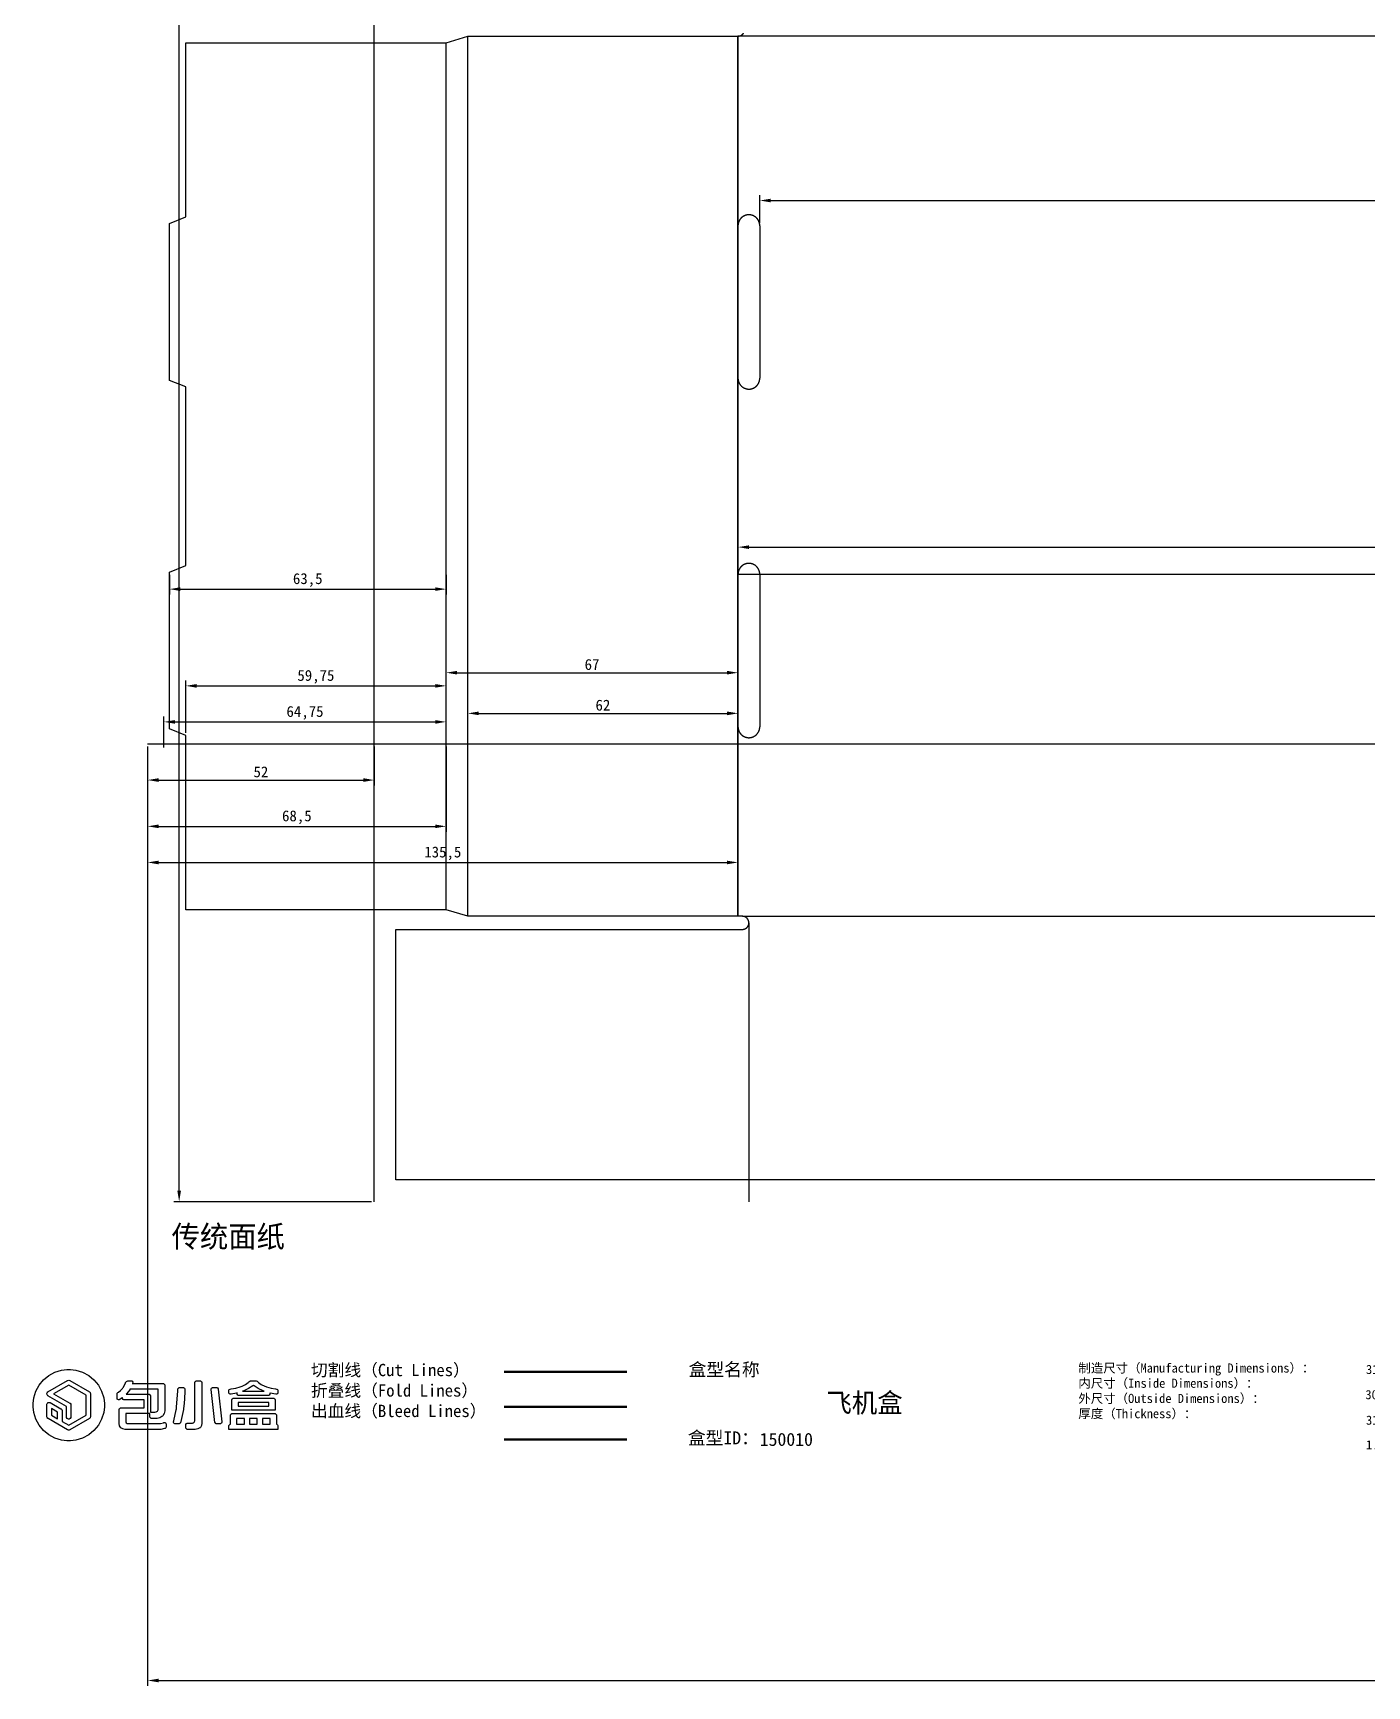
# Model space of a CAD drawing. Header units: millimetres. Extents: x -1 to 611, y -51 to 665.
# Drawn here: x -1.3 to 304.9, y -51.1 to 328.2 of the extents above; entities that cross this region are included whole.
import ezdxf

# ---------------------------------------------------------------- set-up
doc = ezdxf.new("R2010")
doc.units = ezdxf.units.MM
doc.layers.add('cuts', color=5, linetype='Continuous')
doc.layers.add('folds', color=1, linetype='Continuous')
doc.dimstyles.get("Standard").update_dxf_attribs({"dimtxt": 2.5, "dimasz": 2.5, "dimexe": 1.25, "dimexo": 0.625, "dimtad": 1, "dimcen": 2.5, "dimazin": 3, "dimtfac": 1, "dimtmove": 0, "dimatfit": 3, "dimarcsym": 0})

# ---------------------------------------------------------------- blocks, each defined once
blk = doc.blocks.new('*U0')
at = {"color": 5, "lineweight": 50}
blk.add_line((106.86, -9.03), (135, -9.03), dxfattribs=at)
at = {"color": 1, "lineweight": 50}
blk.add_line((106.86, -17.05), (135, -17.05), dxfattribs=at)
at = {"color": 3, "lineweight": 50}
blk.add_line((106.86, -24.57), (135, -24.57), dxfattribs=at)
at = {"color": 30}
blk.add_lwpolyline([(15.09, -16.7), (15.09, -17.11), (14.93, -18.35), (14.45, -19.89), (13.69, -21.28), (12.69, -22.49), (11.48, -23.49), (10.09, -24.25), (8.55, -24.73), (7.31, -24.89), (6.9, -24.89), (6.49, -24.89), (5.25, -24.73), (3.71, -24.25), (2.32, -23.49), (1.11, -22.49), (0.11, -21.28), (-0.65, -19.89), (-1.13, -18.35), (-1.29, -17.11), (-1.29, -16.7), (-1.29, -16.29), (-1.13, -15.05), (-0.65, -13.51), (0.11, -12.12), (1.11, -10.9), (2.32, -9.9), (3.71, -9.15), (5.25, -8.67), (6.49, -8.5), (6.9, -8.5), (7.31, -8.5), (8.55, -8.67), (10.09, -9.15), (11.48, -9.9), (12.69, -10.9), (13.69, -12.12), (14.45, -13.51), (14.93, -15.05), (15.09, -16.29), (15.09, -16.7)], close=True, dxfattribs=at)
at = {"color": 7}
for points in [[(6.9, -22.41), (6.84, -22.41), (6.66, -22.36), (6.64, -22.34), (2.14, -19.74), (2.1, -19.72), (1.95, -19.55), (1.88, -19.36), (1.88, -19.3), (1.88, -16.57), (1.88, -16.5), (1.95, -16.31), (2.1, -16.14), (2.13, -16.12), (2.17, -16.1), (2.39, -16.05), (2.61, -16.1), (2.65, -16.12), (5.11, -17.53), (5.15, -17.56), (5.3, -17.72), (5.37, -17.91), (5.37, -17.98), (5.37, -20.42), (6.9, -21.31), (10.89, -19), (10.89, -14.39), (6.9, -12.08), (3.42, -14.09), (7.15, -16.25), (7.19, -16.27), (7.34, -16.44), (7.41, -16.63), (7.41, -16.7), (7.41, -19.4), (7.41, -19.49), (7.26, -19.76), (6.99, -19.91), (6.9, -19.91), (6.81, -19.91), (6.53, -19.76), (6.38, -19.49), (6.38, -19.4), (6.38, -16.99), (2.13, -14.54), (2.1, -14.51), (1.95, -14.35), (1.88, -14.16), (1.88, -14.09), (1.88, -14.03), (1.95, -13.84), (2.1, -13.67), (2.13, -13.65), (6.64, -11.05), (6.68, -11.02), (6.9, -10.98), (7.11, -11.02), (7.15, -11.05), (11.66, -13.65), (11.7, -13.67), (11.85, -13.84), (11.92, -14.03), (11.92, -14.09), (11.92, -19.3), (11.92, -19.36), (11.85, -19.55), (11.7, -19.72), (11.66, -19.74), (7.15, -22.34), (7.13, -22.35), (6.96, -22.41), (6.9, -22.41)], [(21.36, -11.14), (21.4, -11.14), (21.54, -11.22), (21.59, -11.38), (21.59, -11.41), (21.59, -11.41), (21.58, -11.43), (21.51, -11.7), (21.49, -11.74), (28.55, -11.74), (28.62, -11.74), (28.82, -11.85), (28.93, -12.05), (28.93, -12.12), (28.93, -17.85), (28.93, -18.03), (28.79, -18.59), (28.48, -19.11), (28.39, -19.2), (28.3, -19.29), (27.77, -19.6), (27.2, -19.74), (27.01, -19.74), (25.91, -19.74), (25.84, -19.74), (25.64, -19.63), (25.53, -19.43), (25.53, -19.36), (25.53, -18.63), (19.98, -18.63), (19.98, -20.48), (19.98, -20.55), (20.08, -20.78), (20.32, -20.88), (20.4, -20.88), (27.7, -20.88), (27.96, -20.88), (28.65, -20.73), (28.73, -20.7), (28.77, -20.68), (28.92, -20.68), (29.08, -20.74), (29.2, -20.87), (29.24, -21.01), (29.24, -21.05), (29.24, -21.69), (29.24, -21.74), (29.17, -21.9), (29.03, -22.03), (28.99, -22.04), (28.89, -22.08), (28.01, -22.25), (27.71, -22.25), (20, -22.25), (19.83, -22.25), (19.33, -22.16), (18.84, -21.88), (18.55, -21.41), (18.46, -20.92), (18.46, -20.75), (18.46, -17.7), (18.46, -17.64), (18.57, -17.44), (18.77, -17.33), (18.84, -17.33), (24.19, -17.33), (24.19, -15.48), (19.61, -15.48), (19.55, -15.48), (19.35, -15.38), (19.25, -15.19), (19.25, -15.12), (19.25, -14.97), (19.19, -15.01), (18.6, -15.4), (18.54, -15.43), (18.5, -15.45), (18.35, -15.48), (18.17, -15.42), (18.03, -15.29), (17.98, -15.15), (17.98, -15.1), (17.98, -14.11), (17.98, -14.06), (18.03, -13.92), (18.15, -13.8), (18.18, -13.78), (18.29, -13.72), (18.8, -13.33), (19.25, -12.85), (19.34, -12.74), (19.4, -12.65), (19.9, -11.68), (19.93, -11.58), (19.95, -11.51), (20.16, -11.26), (20.44, -11.13), (20.54, -11.13), (21.36, -11.13), (21.36, -11.14)], [(37.06, -11.14), (37.13, -11.14), (37.35, -11.26), (37.47, -11.47), (37.47, -11.55), (37.47, -20.6), (37.47, -20.79), (37.36, -21.36), (37.11, -21.8), (37.03, -21.87), (36.96, -21.93), (36.49, -22.16), (35.92, -22.26), (35.74, -22.26), (34.17, -22.26), (34.1, -22.26), (33.9, -22.15), (33.79, -21.95), (33.79, -21.88), (33.79, -21.17), (33.79, -21.1), (33.9, -20.9), (34.1, -20.79), (34.17, -20.79), (35.25, -20.79), (35.3, -20.79), (35.47, -20.75), (35.65, -20.63), (35.77, -20.45), (35.81, -20.28), (35.81, -20.23), (35.81, -11.55), (35.81, -11.48), (35.93, -11.26), (36.15, -11.14), (36.22, -11.14), (37.06, -11.14), (37.06, -11.14)], [(48.72, -11.15), (49.86, -11.15), (49.92, -11.15), (50.13, -11.21), (50.33, -11.33), (50.37, -11.37), (50.46, -11.47), (51.09, -11.93), (51.91, -12.36), (52.11, -12.44), (52.31, -12.52), (53.33, -12.82), (54.37, -12.98), (54.58, -12.99), (54.63, -12.99), (54.82, -13.09), (54.92, -13.28), (54.92, -13.34), (54.92, -13.82), (54.92, -13.89), (54.8, -14.09), (54.57, -14.18), (54.52, -14.17), (54.39, -14.15), (53.16, -13.91), (53.04, -13.88), (53.04, -14.12), (53.04, -14.19), (52.93, -14.38), (52.73, -14.5), (52.66, -14.5), (45.93, -14.5), (45.87, -14.5), (45.67, -14.38), (45.56, -14.19), (45.56, -14.12), (45.56, -13.88), (45.43, -13.91), (44.14, -14.16), (44.01, -14.18), (43.96, -14.18), (43.77, -14.1), (43.66, -13.93), (43.66, -13.87), (43.66, -13.29), (43.66, -13.24), (43.75, -13.08), (43.91, -12.99), (43.96, -12.99), (44.17, -12.98), (45.23, -12.82), (46.27, -12.52), (46.48, -12.44), (46.67, -12.36), (47.49, -11.94), (48.11, -11.47), (48.2, -11.37), (48.24, -11.34), (48.44, -11.21), (48.65, -11.15), (48.72, -11.15)], [(20.09, -14.21), (25.28, -14.21), (25.34, -14.21), (25.54, -14.32), (25.66, -14.52), (25.66, -14.59), (25.66, -18.28), (26.57, -18.28), (26.67, -18.28), (26.96, -18.23), (27.23, -18.07), (27.39, -17.8), (27.45, -17.51), (27.45, -17.42), (27.45, -13.04), (20.94, -13.04), (20.88, -13.15), (20.17, -14.12), (20.09, -14.21)], [(33.19, -12.66), (33.25, -12.66), (33.46, -12.77), (33.57, -12.98), (33.57, -13.04), (33.56, -13.43), (33.48, -15.31), (33.31, -17.04), (33.26, -17.36), (33.21, -17.68), (32.59, -20.48), (32.51, -20.72), (32.5, -20.76), (32.38, -20.91), (32.21, -20.98), (32.15, -20.98), (31.3, -20.98), (31.25, -20.98), (31.12, -20.94), (30.99, -20.83), (30.92, -20.67), (30.92, -20.54), (30.93, -20.5), (31.01, -20.26), (31.56, -17.76), (31.6, -17.51), (31.65, -17.16), (31.96, -13.43), (31.96, -13.03), (31.96, -12.98), (32.07, -12.76), (32.27, -12.66), (32.34, -12.66), (33.19, -12.66)], [(41.17, -12.99), (42.06, -20.56), (42.06, -20.61), (41.96, -20.85), (41.75, -20.98), (41.68, -20.98), (40.84, -20.98), (40.77, -20.98), (40.58, -20.88), (40.47, -20.69), (40.46, -20.65), (39.57, -13.08), (39.56, -13.02), (39.66, -12.78), (39.88, -12.66), (39.95, -12.66), (40.79, -12.66), (40.85, -12.66), (41.04, -12.75), (41.16, -12.94), (41.17, -12.99)], [(54.29, -15.5), (54.29, -17.88), (44.29, -17.88), (44.29, -15.5), (44.29, -15.43), (44.4, -15.24), (44.6, -15.12), (44.66, -15.12), (53.91, -15.12), (53.98, -15.12), (54.18, -15.24), (54.29, -15.43), (54.29, -15.5)], [(46.8, -13.52), (51.77, -13.52), (51.52, -13.43), (50.39, -12.9), (49.45, -12.25), (49.29, -12.1), (49.13, -12.24), (48.18, -12.88), (47.05, -13.43), (46.8, -13.52)], [(2.91, -19), (4.34, -19.83), (4.34, -18.28), (2.91, -17.45), (2.91, -19)], [(54.56, -19.01), (54.56, -21.09), (54.57, -21.09), (54.63, -21.09), (54.82, -21.2), (54.92, -21.38), (54.92, -21.44), (54.92, -22.26), (43.66, -22.26), (43.66, -21.44), (43.66, -21.38), (43.76, -21.2), (43.95, -21.09), (44.01, -21.09), (44.01, -19.01), (44.01, -18.95), (44.12, -18.75), (44.32, -18.64), (44.39, -18.64), (54.18, -18.64), (54.24, -18.64), (54.44, -18.75), (54.56, -18.95), (54.56, -19.01)], [(45.78, -16.96), (52.8, -16.96), (52.8, -16.08), (45.78, -16.08), (45.78, -16.96)], [(45.4, -21.09), (47.23, -21.09), (47.23, -19.76), (45.4, -19.76), (45.4, -21.09)], [(48.4, -21.09), (50.17, -21.09), (50.17, -19.76), (48.4, -19.76), (48.4, -21.09)], [(51.35, -21.09), (53.16, -21.09), (53.16, -19.76), (51.35, -19.76), (51.35, -21.09)]]:
    blk.add_lwpolyline(points, close=True, dxfattribs=at)
at = {"insert": (62.48, -7.22), "char_height": 2.81671, "attachment_point": 1}
blk.add_mtext_dynamic_manual_height_columns('{\\fArial Unicode MS|b0|i0|c134|p0;切割线（\\fSimSun|b0|i0|c134|p2;Cut Lines\\fArial Unicode MS|b0|i0|c134|p0;）\\fSimSun|b0|i0|c134|p2;\\P\\fArial Unicode MS|b0|i0|c134|p0;折叠线（\\fSimSun|b0|i0|c134|p2;Fold Lines\\fArial Unicode MS|b0|i0|c134|p0;）\\fSimSun|b0|i0|c134|p2;\\H2.14166x; \\H0.46693x;\\P\\fArial Unicode MS|b0|i0|c134|p0;出血线（\\fSimSun|b0|i0|c134|p2;Bleed Lines\\fArial Unicode MS|b0|i0|c134|p0;）\\H1.76775x; }', width=43.0189, gutter_width=112.21, heights=[22.95], dxfattribs=at)
at = {"lineweight": 211}
for s, width, heights, insert, char_height, attachment_point in [('{\\fSimSun|b0|i0|c134|p2;盒型名称}', 19.2043, [0], (149.15, -7.02), 2.9911, 1), ('{\\fArial Unicode MS|b0|i0|c134|p0;制造尺寸（\\fSimSun|b0|i0|c134|p2;\\C0;Manufacturing Dimensions\\fArial Unicode MS|b0|i0|c134|p0;\\C256;）：\\fSimSun|b0|i0|c134|p2;\\P\\fArial Unicode MS|b0|i0|c134|p0;\\C0;内尺寸（\\fSimSun|b0|i0|c134|p2;Inside Dimensions\\fArial Unicode MS|b0|i0|c134|p0;）：\\fSimSun|b0|i0|c134|p2;\\H2.13842x; \\H0.46764x;\\P\\fArial Unicode MS|b0|i0|c134|p0;外尺寸（\\fSimSun|b0|i0|c134|p2;Outside Dimensions\\fArial Unicode MS|b0|i0|c134|p0;）：\\fSimSun|b0|i0|c134|p2;\\H1.76014x; \\H0.56814x;\\P\\fArial Unicode MS|b0|i0|c134|p0;厚度（\\fSimSun|b0|i0|c134|p2;Thickness\\fArial Unicode MS|b0|i0|c134|p0;）：\\H1.88094x; }', 62.394, [0], (238.61, -7.12), 2.09375, 1), ('315(L) X 202(W) X 62(H) mm', 66.9285, [0], (304.64, -7.45), 2.0938, 1), ('{\\fArial Unicode MS|b0|i0|c134|p0;材质（\\fSimSun|b0|i0|c134|p2;\\C0;Material\\fArial Unicode MS|b0|i0|c134|p0;\\C256;）：\\fSimSun|b0|i0|c134|p2;\\P\\fArial Unicode MS|b0|i0|c134|p0;\\C0;展开面积（\\fSimSun|b0|i0|c134|p2;Total Area\\fArial Unicode MS|b0|i0|c134|p0;）：\\fSimSun|b0|i0|c134|p2;\\H2.13381x; \\H0.46865x;\\P\\fArial Unicode MS|b0|i0|c134|p0;备注（\\fSimSun|b0|i0|c134|p2;Remark\\fArial Unicode MS|b0|i0|c134|p0;）：\\H1.76559x; }', 55.946, [0], (381.12, -7.86), 2.09375, 1), ('E瓦(三层)(1.5-2mm)', 66.9285, [0], (438.73, -8.18), 2.0938, 1), ('飞机盒', 81.4197, [9.16], (189.54, -16.4), 4.487, 5), ('300(L) X 200(W) X 60(H) mm', 66.8699, [0], (304.5, -13.23), 2.0938, 1), ('576.0 mm X 590.0 mm', 66.9676, [0], (438.54, -13.94), 2.0938, 1), ('316(L) X 204.5(W) X 63(H) mm', 66.9676, [0], (304.64, -19.09), 2.0938, 1), ('{\\fSimSun|b0|i0|c134|p2;盒型ID：}', 19.2043, [0], (148.99, -22.71), 2.9911, 1), ('150010', 19.2043, [0], (165.49, -23.05), 2.991, 1), ('1.5 mm', 66.909, [0], (304.64, -24.75), 2.094, 1)]:
    blk.add_mtext_dynamic_manual_height_columns(s, width=width, gutter_width=214.48, heights=heights, dxfattribs=dict(at, insert=insert, char_height=char_height, attachment_point=attachment_point))
blk = doc.blocks.new('traditional')
at = {"layer": 'cuts'}
for p, q in [((3.75, 226), (3.75, 266)), ((3.75, 266), (63.5, 266)), ((63.5, 266), (68.5, 267.5)), ((68.5, 267.5), (130.5, 267.5)), ((130.5, 267.5), (130.5, 267.5)), ((0, 224.5), (3.75, 226)), ((0, 188.5), (0, 224.5)), ((130.5, 189), (130.5, 224)), ((130.5, 224), (130.5, 224)), ((133, 226.5), (133, 226.5)), ((135.5, 224), (135.5, 189)), ((3.75, 187), (0, 188.5)), ((3.75, 146), (3.75, 187)), ((133, 186.5), (133, 186.5)), ((0, 144.5), (3.75, 146)), ((0, 108.5), (0, 144.5)), ((133, 146.5), (133, 146.5)), ((130.5, 109), (130.5, 144)), ((130.5, 144), (130.5, 144)), ((135.5, 144), (135.5, 109)), ((3.75, 107), (0, 108.5)), ((3.75, 67), (3.75, 107)), ((133, 106.5), (133, 106.5)), ((63.5, 67), (3.75, 67)), ((68.5, 65.5), (63.5, 67)), ((131.5, 65.5), (68.5, 65.5)), ((52, 5), (52, 62.5)), ((52, 62.5), (130, 62.5)), ((130, 62.5), (131.5, 62.5)), ((443, 5), (52, 5))]:
    blk.add_line(p, q, dxfattribs=at)
for points in [[(130.5, 267.5), (130.52, 267.5), (130.55, 267.5), (130.57, 267.5), (130.59, 267.5), (130.62, 267.5), (130.64, 267.51), (130.66, 267.51), (130.69, 267.51), (130.71, 267.51), (130.73, 267.52), (130.76, 267.52), (130.78, 267.53), (130.8, 267.53), (130.83, 267.54), (130.85, 267.54), (130.87, 267.55), (130.9, 267.55), (130.92, 267.56), (130.94, 267.57), (130.96, 267.57), (130.99, 267.58), (131.01, 267.59), (131.03, 267.6), (131.05, 267.61), (131.07, 267.61), (131.1, 267.62), (131.12, 267.63), (131.14, 267.64), (131.16, 267.65), (131.18, 267.66), (131.2, 267.67), (131.22, 267.69), (131.24, 267.7), (131.26, 267.71), (131.28, 267.72), (131.3, 267.73), (131.32, 267.75), (131.34, 267.76), (131.36, 267.77), (131.38, 267.79), (131.4, 267.8), (131.42, 267.81), (131.44, 267.83), (131.46, 267.84), (131.47, 267.86), (131.49, 267.87), (131.51, 267.89), (131.53, 267.91), (131.54, 267.92), (131.56, 267.94), (131.58, 267.96), (131.59, 267.97), (131.61, 267.99), (131.63, 268.01), (131.64, 268.03), (131.66, 268.04), (131.67, 268.06), (131.69, 268.08), (131.7, 268.1), (131.71, 268.12), (131.73, 268.14), (131.74, 268.16), (131.75, 268.18), (131.77, 268.2), (131.78, 268.22)], [(133, 226.5), (132.96, 226.5), (132.92, 226.5), (132.88, 226.5), (132.84, 226.5), (132.8, 226.49), (132.76, 226.49), (132.73, 226.48), (132.69, 226.48), (132.65, 226.48), (132.61, 226.47), (132.57, 226.46), (132.53, 226.46), (132.49, 226.45), (132.45, 226.44), (132.42, 226.43), (132.38, 226.42), (132.34, 226.41), (132.3, 226.4), (132.26, 226.39), (132.23, 226.38), (132.19, 226.37), (132.15, 226.35), (132.12, 226.34), (132.08, 226.32), (132.04, 226.31), (132.01, 226.29), (131.97, 226.28), (131.94, 226.26), (131.9, 226.25), (131.87, 226.23), (131.83, 226.21), (131.8, 226.19), (131.76, 226.17), (131.73, 226.15), (131.69, 226.13), (131.66, 226.11), (131.63, 226.09), (131.59, 226.07), (131.56, 226.05), (131.53, 226.02), (131.5, 226), (131.47, 225.98), (131.44, 225.95), (131.41, 225.93), (131.38, 225.9), (131.35, 225.88), (131.32, 225.85), (131.29, 225.82), (131.26, 225.8), (131.23, 225.77), (131.2, 225.74), (131.18, 225.71), (131.15, 225.68), (131.12, 225.65), (131.1, 225.62), (131.07, 225.59), (131.05, 225.56), (131.02, 225.53), (131, 225.5), (130.98, 225.47), (130.95, 225.44), (130.93, 225.41), (130.91, 225.37), (130.89, 225.34), (130.87, 225.31), (130.85, 225.27), (130.83, 225.24), (130.81, 225.2), (130.79, 225.17), (130.77, 225.13), (130.75, 225.1), (130.74, 225.06), (130.72, 225.03), (130.71, 224.99), (130.69, 224.96), (130.68, 224.92), (130.66, 224.88), (130.65, 224.85), (130.63, 224.81), (130.62, 224.77), (130.61, 224.74), (130.6, 224.7), (130.59, 224.66), (130.58, 224.62), (130.57, 224.58), (130.56, 224.55), (130.55, 224.51), (130.54, 224.47), (130.54, 224.43), (130.53, 224.39), (130.52, 224.35), (130.52, 224.31), (130.52, 224.27), (130.51, 224.24), (130.51, 224.2), (130.5, 224.16), (130.5, 224.12), (130.5, 224.08), (130.5, 224.04), (130.5, 224)], [(135.5, 224), (135.5, 224.04), (135.5, 224.08), (135.5, 224.12), (135.5, 224.16), (135.49, 224.2), (135.49, 224.24), (135.48, 224.27), (135.48, 224.31), (135.48, 224.35), (135.47, 224.39), (135.46, 224.43), (135.46, 224.47), (135.45, 224.51), (135.44, 224.55), (135.43, 224.58), (135.42, 224.62), (135.41, 224.66), (135.4, 224.7), (135.39, 224.74), (135.38, 224.77), (135.37, 224.81), (135.35, 224.85), (135.34, 224.88), (135.32, 224.92), (135.31, 224.96), (135.29, 224.99), (135.28, 225.03), (135.26, 225.06), (135.25, 225.1), (135.23, 225.13), (135.21, 225.17), (135.19, 225.2), (135.17, 225.24), (135.15, 225.27), (135.13, 225.31), (135.11, 225.34), (135.09, 225.37), (135.07, 225.41), (135.05, 225.44), (135.02, 225.47), (135, 225.5), (134.98, 225.53), (134.95, 225.56), (134.93, 225.59), (134.9, 225.62), (134.88, 225.65), (134.85, 225.68), (134.82, 225.71), (134.8, 225.74), (134.77, 225.77), (134.74, 225.8), (134.71, 225.82), (134.68, 225.85), (134.65, 225.88), (134.62, 225.9), (134.59, 225.93), (134.56, 225.95), (134.53, 225.98), (134.5, 226), (134.47, 226.02), (134.44, 226.05), (134.41, 226.07), (134.37, 226.09), (134.34, 226.11), (134.31, 226.13), (134.27, 226.15), (134.24, 226.17), (134.2, 226.19), (134.17, 226.21), (134.13, 226.23), (134.1, 226.25), (134.06, 226.26), (134.03, 226.28), (133.99, 226.29), (133.96, 226.31), (133.92, 226.32), (133.88, 226.34), (133.85, 226.35), (133.81, 226.37), (133.77, 226.38), (133.74, 226.39), (133.7, 226.4), (133.66, 226.41), (133.62, 226.42), (133.58, 226.43), (133.55, 226.44), (133.51, 226.45), (133.47, 226.46), (133.43, 226.46), (133.39, 226.47), (133.35, 226.48), (133.31, 226.48), (133.27, 226.48), (133.24, 226.49), (133.2, 226.49), (133.16, 226.5), (133.12, 226.5), (133.08, 226.5), (133.04, 226.5), (133, 226.5)], [(130.5, 189), (130.5, 188.96), (130.5, 188.92), (130.5, 188.88), (130.5, 188.84), (130.51, 188.8), (130.51, 188.76), (130.52, 188.73), (130.52, 188.69), (130.52, 188.65), (130.53, 188.61), (130.54, 188.57), (130.54, 188.53), (130.55, 188.49), (130.56, 188.45), (130.57, 188.42), (130.58, 188.38), (130.59, 188.34), (130.6, 188.3), (130.61, 188.26), (130.62, 188.23), (130.63, 188.19), (130.65, 188.15), (130.66, 188.12), (130.68, 188.08), (130.69, 188.04), (130.71, 188.01), (130.72, 187.97), (130.74, 187.94), (130.75, 187.9), (130.77, 187.87), (130.79, 187.83), (130.81, 187.8), (130.83, 187.76), (130.85, 187.73), (130.87, 187.69), (130.89, 187.66), (130.91, 187.63), (130.93, 187.59), (130.95, 187.56), (130.98, 187.53), (131, 187.5), (131.02, 187.47), (131.05, 187.44), (131.07, 187.41), (131.1, 187.38), (131.12, 187.35), (131.15, 187.32), (131.18, 187.29), (131.2, 187.26), (131.23, 187.23), (131.26, 187.2), (131.29, 187.18), (131.32, 187.15), (131.35, 187.12), (131.38, 187.1), (131.41, 187.07), (131.44, 187.05), (131.47, 187.02), (131.5, 187), (131.53, 186.98), (131.56, 186.95), (131.59, 186.93), (131.63, 186.91), (131.66, 186.89), (131.69, 186.87), (131.73, 186.85), (131.76, 186.83), (131.8, 186.81), (131.83, 186.79), (131.87, 186.77), (131.9, 186.75), (131.94, 186.74), (131.97, 186.72), (132.01, 186.71), (132.04, 186.69), (132.08, 186.68), (132.12, 186.66), (132.15, 186.65), (132.19, 186.63), (132.23, 186.62), (132.26, 186.61), (132.3, 186.6), (132.34, 186.59), (132.38, 186.58), (132.42, 186.57), (132.45, 186.56), (132.49, 186.55), (132.53, 186.54), (132.57, 186.54), (132.61, 186.53), (132.65, 186.52), (132.69, 186.52), (132.73, 186.52), (132.76, 186.51), (132.8, 186.51), (132.84, 186.5), (132.88, 186.5), (132.92, 186.5), (132.96, 186.5), (133, 186.5)], [(133, 186.5), (133.04, 186.5), (133.08, 186.5), (133.12, 186.5), (133.16, 186.5), (133.2, 186.51), (133.24, 186.51), (133.27, 186.52), (133.31, 186.52), (133.35, 186.52), (133.39, 186.53), (133.43, 186.54), (133.47, 186.54), (133.51, 186.55), (133.55, 186.56), (133.58, 186.57), (133.62, 186.58), (133.66, 186.59), (133.7, 186.6), (133.74, 186.61), (133.77, 186.62), (133.81, 186.63), (133.85, 186.65), (133.88, 186.66), (133.92, 186.68), (133.96, 186.69), (133.99, 186.71), (134.03, 186.72), (134.06, 186.74), (134.1, 186.75), (134.13, 186.77), (134.17, 186.79), (134.2, 186.81), (134.24, 186.83), (134.27, 186.85), (134.31, 186.87), (134.34, 186.89), (134.37, 186.91), (134.41, 186.93), (134.44, 186.95), (134.47, 186.98), (134.5, 187), (134.53, 187.02), (134.56, 187.05), (134.59, 187.07), (134.62, 187.1), (134.65, 187.12), (134.68, 187.15), (134.71, 187.18), (134.74, 187.2), (134.77, 187.23), (134.8, 187.26), (134.82, 187.29), (134.85, 187.32), (134.88, 187.35), (134.9, 187.38), (134.93, 187.41), (134.95, 187.44), (134.98, 187.47), (135, 187.5), (135.02, 187.53), (135.05, 187.56), (135.07, 187.59), (135.09, 187.63), (135.11, 187.66), (135.13, 187.69), (135.15, 187.73), (135.17, 187.76), (135.19, 187.8), (135.21, 187.83), (135.23, 187.87), (135.25, 187.9), (135.26, 187.94), (135.28, 187.97), (135.29, 188.01), (135.31, 188.04), (135.32, 188.08), (135.34, 188.12), (135.35, 188.15), (135.37, 188.19), (135.38, 188.23), (135.39, 188.26), (135.4, 188.3), (135.41, 188.34), (135.42, 188.38), (135.43, 188.42), (135.44, 188.45), (135.45, 188.49), (135.46, 188.53), (135.46, 188.57), (135.47, 188.61), (135.48, 188.65), (135.48, 188.69), (135.48, 188.73), (135.49, 188.76), (135.49, 188.8), (135.5, 188.84), (135.5, 188.88), (135.5, 188.92), (135.5, 188.96), (135.5, 189)], [(133, 146.5), (132.96, 146.5), (132.92, 146.5), (132.88, 146.5), (132.84, 146.5), (132.8, 146.49), (132.76, 146.49), (132.73, 146.48), (132.69, 146.48), (132.65, 146.48), (132.61, 146.47), (132.57, 146.46), (132.53, 146.46), (132.49, 146.45), (132.45, 146.44), (132.42, 146.43), (132.38, 146.42), (132.34, 146.41), (132.3, 146.4), (132.26, 146.39), (132.23, 146.38), (132.19, 146.37), (132.15, 146.35), (132.12, 146.34), (132.08, 146.32), (132.04, 146.31), (132.01, 146.29), (131.97, 146.28), (131.94, 146.26), (131.9, 146.25), (131.87, 146.23), (131.83, 146.21), (131.8, 146.19), (131.76, 146.17), (131.73, 146.15), (131.69, 146.13), (131.66, 146.11), (131.63, 146.09), (131.59, 146.07), (131.56, 146.05), (131.53, 146.02), (131.5, 146), (131.47, 145.98), (131.44, 145.95), (131.41, 145.93), (131.38, 145.9), (131.35, 145.88), (131.32, 145.85), (131.29, 145.82), (131.26, 145.8), (131.23, 145.77), (131.2, 145.74), (131.18, 145.71), (131.15, 145.68), (131.12, 145.65), (131.1, 145.62), (131.07, 145.59), (131.05, 145.56), (131.02, 145.53), (131, 145.5), (130.98, 145.47), (130.95, 145.44), (130.93, 145.41), (130.91, 145.37), (130.89, 145.34), (130.87, 145.31), (130.85, 145.27), (130.83, 145.24), (130.81, 145.2), (130.79, 145.17), (130.77, 145.13), (130.75, 145.1), (130.74, 145.06), (130.72, 145.03), (130.71, 144.99), (130.69, 144.96), (130.68, 144.92), (130.66, 144.88), (130.65, 144.85), (130.63, 144.81), (130.62, 144.77), (130.61, 144.74), (130.6, 144.7), (130.59, 144.66), (130.58, 144.62), (130.57, 144.58), (130.56, 144.55), (130.55, 144.51), (130.54, 144.47), (130.54, 144.43), (130.53, 144.39), (130.52, 144.35), (130.52, 144.31), (130.52, 144.27), (130.51, 144.24), (130.51, 144.2), (130.5, 144.16), (130.5, 144.12), (130.5, 144.08), (130.5, 144.04), (130.5, 144)], [(135.5, 144), (135.5, 144.04), (135.5, 144.08), (135.5, 144.12), (135.5, 144.16), (135.49, 144.2), (135.49, 144.24), (135.48, 144.27), (135.48, 144.31), (135.48, 144.35), (135.47, 144.39), (135.46, 144.43), (135.46, 144.47), (135.45, 144.51), (135.44, 144.55), (135.43, 144.58), (135.42, 144.62), (135.41, 144.66), (135.4, 144.7), (135.39, 144.74), (135.38, 144.77), (135.37, 144.81), (135.35, 144.85), (135.34, 144.88), (135.32, 144.92), (135.31, 144.96), (135.29, 144.99), (135.28, 145.03), (135.26, 145.06), (135.25, 145.1), (135.23, 145.13), (135.21, 145.17), (135.19, 145.2), (135.17, 145.24), (135.15, 145.27), (135.13, 145.31), (135.11, 145.34), (135.09, 145.37), (135.07, 145.41), (135.05, 145.44), (135.02, 145.47), (135, 145.5), (134.98, 145.53), (134.95, 145.56), (134.93, 145.59), (134.9, 145.62), (134.88, 145.65), (134.85, 145.68), (134.82, 145.71), (134.8, 145.74), (134.77, 145.77), (134.74, 145.8), (134.71, 145.82), (134.68, 145.85), (134.65, 145.88), (134.62, 145.9), (134.59, 145.93), (134.56, 145.95), (134.53, 145.98), (134.5, 146), (134.47, 146.02), (134.44, 146.05), (134.41, 146.07), (134.37, 146.09), (134.34, 146.11), (134.31, 146.13), (134.27, 146.15), (134.24, 146.17), (134.2, 146.19), (134.17, 146.21), (134.13, 146.23), (134.1, 146.25), (134.06, 146.26), (134.03, 146.28), (133.99, 146.29), (133.96, 146.31), (133.92, 146.32), (133.88, 146.34), (133.85, 146.35), (133.81, 146.37), (133.77, 146.38), (133.74, 146.39), (133.7, 146.4), (133.66, 146.41), (133.62, 146.42), (133.58, 146.43), (133.55, 146.44), (133.51, 146.45), (133.47, 146.46), (133.43, 146.46), (133.39, 146.47), (133.35, 146.48), (133.31, 146.48), (133.27, 146.48), (133.24, 146.49), (133.2, 146.49), (133.16, 146.5), (133.12, 146.5), (133.08, 146.5), (133.04, 146.5), (133, 146.5)], [(130.5, 109), (130.5, 108.96), (130.5, 108.92), (130.5, 108.88), (130.5, 108.84), (130.51, 108.8), (130.51, 108.76), (130.52, 108.73), (130.52, 108.69), (130.52, 108.65), (130.53, 108.61), (130.54, 108.57), (130.54, 108.53), (130.55, 108.49), (130.56, 108.45), (130.57, 108.42), (130.58, 108.38), (130.59, 108.34), (130.6, 108.3), (130.61, 108.26), (130.62, 108.23), (130.63, 108.19), (130.65, 108.15), (130.66, 108.12), (130.68, 108.08), (130.69, 108.04), (130.71, 108.01), (130.72, 107.97), (130.74, 107.94), (130.75, 107.9), (130.77, 107.87), (130.79, 107.83), (130.81, 107.8), (130.83, 107.76), (130.85, 107.73), (130.87, 107.69), (130.89, 107.66), (130.91, 107.63), (130.93, 107.59), (130.95, 107.56), (130.98, 107.53), (131, 107.5), (131.02, 107.47), (131.05, 107.44), (131.07, 107.41), (131.1, 107.38), (131.12, 107.35), (131.15, 107.32), (131.18, 107.29), (131.2, 107.26), (131.23, 107.23), (131.26, 107.2), (131.29, 107.18), (131.32, 107.15), (131.35, 107.12), (131.38, 107.1), (131.41, 107.07), (131.44, 107.05), (131.47, 107.02), (131.5, 107), (131.53, 106.98), (131.56, 106.95), (131.59, 106.93), (131.63, 106.91), (131.66, 106.89), (131.69, 106.87), (131.73, 106.85), (131.76, 106.83), (131.8, 106.81), (131.83, 106.79), (131.87, 106.77), (131.9, 106.75), (131.94, 106.74), (131.97, 106.72), (132.01, 106.71), (132.04, 106.69), (132.08, 106.68), (132.12, 106.66), (132.15, 106.65), (132.19, 106.63), (132.23, 106.62), (132.26, 106.61), (132.3, 106.6), (132.34, 106.59), (132.38, 106.58), (132.42, 106.57), (132.45, 106.56), (132.49, 106.55), (132.53, 106.54), (132.57, 106.54), (132.61, 106.53), (132.65, 106.52), (132.69, 106.52), (132.73, 106.52), (132.76, 106.51), (132.8, 106.51), (132.84, 106.5), (132.88, 106.5), (132.92, 106.5), (132.96, 106.5), (133, 106.5)], [(133, 106.5), (133.04, 106.5), (133.08, 106.5), (133.12, 106.5), (133.16, 106.5), (133.2, 106.51), (133.24, 106.51), (133.27, 106.52), (133.31, 106.52), (133.35, 106.52), (133.39, 106.53), (133.43, 106.54), (133.47, 106.54), (133.51, 106.55), (133.55, 106.56), (133.58, 106.57), (133.62, 106.58), (133.66, 106.59), (133.7, 106.6), (133.74, 106.61), (133.77, 106.62), (133.81, 106.63), (133.85, 106.65), (133.88, 106.66), (133.92, 106.68), (133.96, 106.69), (133.99, 106.71), (134.03, 106.72), (134.06, 106.74), (134.1, 106.75), (134.13, 106.77), (134.17, 106.79), (134.2, 106.81), (134.24, 106.83), (134.27, 106.85), (134.31, 106.87), (134.34, 106.89), (134.37, 106.91), (134.41, 106.93), (134.44, 106.95), (134.47, 106.98), (134.5, 107), (134.53, 107.02), (134.56, 107.05), (134.59, 107.07), (134.62, 107.1), (134.65, 107.12), (134.68, 107.15), (134.71, 107.18), (134.74, 107.2), (134.77, 107.23), (134.8, 107.26), (134.82, 107.29), (134.85, 107.32), (134.88, 107.35), (134.9, 107.38), (134.93, 107.41), (134.95, 107.44), (134.98, 107.47), (135, 107.5), (135.02, 107.53), (135.05, 107.56), (135.07, 107.59), (135.09, 107.63), (135.11, 107.66), (135.13, 107.69), (135.15, 107.73), (135.17, 107.76), (135.19, 107.8), (135.21, 107.83), (135.23, 107.87), (135.25, 107.9), (135.26, 107.94), (135.28, 107.97), (135.29, 108.01), (135.31, 108.04), (135.32, 108.08), (135.34, 108.12), (135.35, 108.15), (135.37, 108.19), (135.38, 108.23), (135.39, 108.26), (135.4, 108.3), (135.41, 108.34), (135.42, 108.38), (135.43, 108.42), (135.44, 108.45), (135.45, 108.49), (135.46, 108.53), (135.46, 108.57), (135.47, 108.61), (135.48, 108.65), (135.48, 108.69), (135.48, 108.73), (135.49, 108.76), (135.49, 108.8), (135.5, 108.84), (135.5, 108.88), (135.5, 108.92), (135.5, 108.96), (135.5, 109)], [(133, 64), (133, 64.02), (133, 64.05), (133, 64.07), (133, 64.09), (133, 64.12), (132.99, 64.14), (132.99, 64.16), (132.99, 64.19), (132.99, 64.21), (132.98, 64.23), (132.98, 64.26), (132.97, 64.28), (132.97, 64.3), (132.96, 64.33), (132.96, 64.35), (132.95, 64.37), (132.95, 64.4), (132.94, 64.42), (132.93, 64.44), (132.93, 64.46), (132.92, 64.49), (132.91, 64.51), (132.9, 64.53), (132.89, 64.55), (132.89, 64.57), (132.88, 64.6), (132.87, 64.62), (132.86, 64.64), (132.85, 64.66), (132.84, 64.68), (132.83, 64.7), (132.81, 64.72), (132.8, 64.74), (132.79, 64.76), (132.78, 64.78), (132.77, 64.8), (132.75, 64.82), (132.74, 64.84), (132.73, 64.86), (132.71, 64.88), (132.7, 64.9), (132.69, 64.92), (132.67, 64.94), (132.66, 64.96), (132.64, 64.97), (132.63, 64.99), (132.61, 65.01), (132.59, 65.03), (132.58, 65.04), (132.56, 65.06), (132.54, 65.08), (132.53, 65.09), (132.51, 65.11), (132.49, 65.13), (132.47, 65.14), (132.46, 65.16), (132.44, 65.17), (132.42, 65.19), (132.4, 65.2), (132.38, 65.21), (132.36, 65.23), (132.34, 65.24), (132.32, 65.25), (132.3, 65.27), (132.28, 65.28), (132.26, 65.29), (132.24, 65.3), (132.22, 65.31), (132.2, 65.33), (132.18, 65.34), (132.16, 65.35), (132.14, 65.36), (132.12, 65.37), (132.1, 65.38), (132.07, 65.39), (132.05, 65.39), (132.03, 65.4), (132.01, 65.41), (131.99, 65.42), (131.96, 65.43), (131.94, 65.43), (131.92, 65.44), (131.9, 65.45), (131.87, 65.45), (131.85, 65.46), (131.83, 65.46), (131.8, 65.47), (131.78, 65.47), (131.76, 65.48), (131.73, 65.48), (131.71, 65.49), (131.69, 65.49), (131.66, 65.49), (131.64, 65.49), (131.62, 65.5), (131.59, 65.5), (131.57, 65.5), (131.55, 65.5), (131.52, 65.5), (131.5, 65.5)], [(131.5, 62.5), (131.52, 62.5), (131.55, 62.5), (131.57, 62.5), (131.59, 62.5), (131.62, 62.5), (131.64, 62.51), (131.66, 62.51), (131.69, 62.51), (131.71, 62.51), (131.73, 62.52), (131.76, 62.52), (131.78, 62.53), (131.8, 62.53), (131.83, 62.54), (131.85, 62.54), (131.87, 62.55), (131.9, 62.55), (131.92, 62.56), (131.94, 62.57), (131.96, 62.57), (131.99, 62.58), (132.01, 62.59), (132.03, 62.6), (132.05, 62.61), (132.07, 62.61), (132.1, 62.62), (132.12, 62.63), (132.14, 62.64), (132.16, 62.65), (132.18, 62.66), (132.2, 62.67), (132.22, 62.69), (132.24, 62.7), (132.26, 62.71), (132.28, 62.72), (132.3, 62.73), (132.32, 62.75), (132.34, 62.76), (132.36, 62.77), (132.38, 62.79), (132.4, 62.8), (132.42, 62.81), (132.44, 62.83), (132.46, 62.84), (132.47, 62.86), (132.49, 62.87), (132.51, 62.89), (132.53, 62.91), (132.54, 62.92), (132.56, 62.94), (132.58, 62.96), (132.59, 62.97), (132.61, 62.99), (132.63, 63.01), (132.64, 63.03), (132.66, 63.04), (132.67, 63.06), (132.69, 63.08), (132.7, 63.1), (132.71, 63.12), (132.73, 63.14), (132.74, 63.16), (132.75, 63.18), (132.77, 63.2), (132.78, 63.22), (132.79, 63.24), (132.8, 63.26), (132.81, 63.28), (132.83, 63.3), (132.84, 63.32), (132.85, 63.34), (132.86, 63.36), (132.87, 63.38), (132.88, 63.4), (132.89, 63.43), (132.89, 63.45), (132.9, 63.47), (132.91, 63.49), (132.92, 63.51), (132.93, 63.54), (132.93, 63.56), (132.94, 63.58), (132.95, 63.6), (132.95, 63.63), (132.96, 63.65), (132.96, 63.67), (132.97, 63.7), (132.97, 63.72), (132.98, 63.74), (132.98, 63.77), (132.99, 63.79), (132.99, 63.81), (132.99, 63.84), (132.99, 63.86), (133, 63.88), (133, 63.91), (133, 63.93), (133, 63.95), (133, 63.98), (133, 64)]]:
    blk.add_lwpolyline(points, dxfattribs=at)
at = {"layer": 'folds'}
for p, q in [((63.5, 67), (63.5, 266)), ((68.5, 65.5), (68.5, 267.5)), ((445.5, 267.5), (130.5, 267.5)), ((130.5, 224), (130.5, 267.5)), ((130.5, 144), (130.5, 189)), ((130.5, 65.5), (130.5, 109)), ((131.5, 65.5), (444.5, 65.5)), ((133, 64), (133, 5))]:
    blk.add_line(p, q, dxfattribs=at)
blk.add_attdef('NAME', (0.5, -10.5), '', height=5)
blk = doc.blocks.new('*D3')
at = {"color": 0, "lineweight": -2, "transparency": 16777216}
for p, q in [((25, 164.49), (25, -51.14)), ((611, 164.49), (611, -51.14)), ((27.5, -49.89), (608.5, -49.89))]:
    blk.add_line(p, q, dxfattribs=at)
at = {"color": 0, "transparency": 16777216}
for points in [[(27.5, -49.47), (27.5, -50.3), (25, -49.89)], [(608.5, -49.47), (608.5, -50.3), (611, -49.89)]]:
    blk.add_solid(points, dxfattribs=at)
at = {"layer": 'Defpoints', "color": 0, "transparency": 16777216}
for p in [(25, 165.12), (611, 165.12), (611, -49.89)]:
    blk.add_point(p, dxfattribs=at)
at = {"color": 0, "transparency": 16777216, "insert": (318, -48.01), "char_height": 2.5, "attachment_point": 5}
blk.add_mtext('586', dxfattribs=at)
blk = doc.blocks.new('*D4')
at = {"color": 0, "lineweight": -2, "transparency": 16777216}
for p, q in [((76.38, 660), (30.99, 660)), ((32.24, 62.5), (32.24, 657.5)), ((76.38, 60), (30.99, 60))]:
    blk.add_line(p, q, dxfattribs=at)
at = {"color": 0, "transparency": 16777216}
for points in [[(31.82, 657.5), (32.66, 657.5), (32.24, 660)], [(31.82, 62.5), (32.66, 62.5), (32.24, 60)]]:
    blk.add_solid(points, dxfattribs=at)
at = {"layer": 'Defpoints', "color": 0, "transparency": 16777216}
for p in [(32.24, 660), (77, 660), (77, 60)]:
    blk.add_point(p, dxfattribs=at)
at = {"color": 0, "transparency": 16777216, "insert": (30.36, 360), "char_height": 2.5, "attachment_point": 5, "rotation": 90}
blk.add_mtext('600', dxfattribs=at)
blk = doc.blocks.new('*D5')
at = {"color": 0, "lineweight": -2, "transparency": 16777216}
for p, q in [((25, 164.49), (25, 155.52)), ((77, 164.49), (77, 155.52)), ((27.5, 156.77), (74.5, 156.77))]:
    blk.add_line(p, q, dxfattribs=at)
at = {"color": 0, "transparency": 16777216}
for points in [[(27.5, 157.19), (27.5, 156.35), (25, 156.77)], [(74.5, 157.19), (74.5, 156.35), (77, 156.77)]]:
    blk.add_solid(points, dxfattribs=at)
at = {"layer": 'Defpoints', "color": 0, "transparency": 16777216}
for p in [(25, 165.12), (77, 165.12), (77, 156.77)]:
    blk.add_point(p, dxfattribs=at)
at = {"color": 0, "transparency": 16777216, "insert": (51, 158.64), "char_height": 2.5, "attachment_point": 5}
blk.add_mtext('52', dxfattribs=at)
blk = doc.blocks.new('*D6')
at = {"color": 0, "lineweight": -2, "transparency": 16777216}
for p, q in [((25, 164.49), (25, 144.9)), ((93.5, 164.49), (93.5, 144.9)), ((27.5, 146.15), (91, 146.15))]:
    blk.add_line(p, q, dxfattribs=at)
at = {"color": 0, "transparency": 16777216}
for points in [[(27.5, 146.57), (27.5, 145.74), (25, 146.15)], [(91, 146.57), (91, 145.74), (93.5, 146.15)]]:
    blk.add_solid(points, dxfattribs=at)
at = {"layer": 'Defpoints', "color": 0, "transparency": 16777216}
for p in [(25, 165.12), (93.5, 165.12), (93.5, 146.15)]:
    blk.add_point(p, dxfattribs=at)
at = {"color": 0, "transparency": 16777216, "insert": (59.25, 148.24), "char_height": 2.5, "attachment_point": 5}
blk.add_mtext('68,5', dxfattribs=at)
blk = doc.blocks.new('*D7')
at = {"color": 0, "lineweight": -2, "transparency": 16777216}
for p, q in [((25, 164.49), (25, 136.61)), ((160.5, 164.49), (160.5, 136.61)), ((27.5, 137.86), (158, 137.86))]:
    blk.add_line(p, q, dxfattribs=at)
at = {"color": 0, "transparency": 16777216}
for points in [[(27.5, 138.27), (27.5, 137.44), (25, 137.86)], [(158, 138.27), (158, 137.44), (160.5, 137.86)]]:
    blk.add_solid(points, dxfattribs=at)
at = {"layer": 'Defpoints', "color": 0, "transparency": 16777216}
for p in [(25, 165.12), (160.5, 165.12), (160.5, 137.86)]:
    blk.add_point(p, dxfattribs=at)
at = {"color": 0, "transparency": 16777216, "insert": (92.75, 139.94), "char_height": 2.5, "attachment_point": 5}
blk.add_mtext('135,5', dxfattribs=at)
blk = doc.blocks.new('*D8')
at = {"color": 0, "lineweight": -2, "transparency": 16777216}
for p, q in [((98.5, 165.74), (98.5, 173.33)), ((101, 172.08), (158, 172.08)), ((160.5, 165.74), (160.5, 173.33))]:
    blk.add_line(p, q, dxfattribs=at)
at = {"color": 0, "transparency": 16777216}
for points in [[(101, 172.5), (101, 171.66), (98.5, 172.08)], [(158, 172.5), (158, 171.66), (160.5, 172.08)]]:
    blk.add_solid(points, dxfattribs=at)
at = {"layer": 'Defpoints', "color": 0, "transparency": 16777216}
for p in [(160.5, 172.08), (98.5, 165.12), (160.5, 165.12)]:
    blk.add_point(p, dxfattribs=at)
at = {"color": 0, "transparency": 16777216, "insert": (129.5, 173.95), "char_height": 2.5, "attachment_point": 5}
blk.add_mtext('62', dxfattribs=at)
blk = doc.blocks.new('*D9')
at = {"color": 0, "lineweight": -2, "transparency": 16777216}
for p, q in [((93.5, 165.74), (93.5, 182.66)), ((160.5, 165.74), (160.5, 182.66)), ((96, 181.41), (158, 181.41))]:
    blk.add_line(p, q, dxfattribs=at)
at = {"color": 0, "transparency": 16777216}
for points in [[(96, 181.83), (96, 181), (93.5, 181.41)], [(158, 181.83), (158, 181), (160.5, 181.41)]]:
    blk.add_solid(points, dxfattribs=at)
at = {"layer": 'Defpoints', "color": 0, "transparency": 16777216}
for p in [(160.5, 181.41), (93.5, 165.12), (160.5, 165.12)]:
    blk.add_point(p, dxfattribs=at)
at = {"color": 0, "transparency": 16777216, "insert": (127, 183.29), "char_height": 2.5, "attachment_point": 5}
blk.add_mtext('67', dxfattribs=at)
blk = doc.blocks.new('*D10')
at = {"color": 0, "lineweight": -2, "transparency": 16777216}
for p, q in [((28.75, 164.24), (28.75, 171.37)), ((93.5, 164.24), (93.5, 171.37)), ((31.25, 170.12), (91, 170.12))]:
    blk.add_line(p, q, dxfattribs=at)
at = {"color": 0, "transparency": 16777216}
for points in [[(31.25, 170.53), (31.25, 169.7), (28.75, 170.12)], [(91, 170.53), (91, 169.7), (93.5, 170.12)]]:
    blk.add_solid(points, dxfattribs=at)
at = {"layer": 'Defpoints', "color": 0, "transparency": 16777216}
for p in [(93.5, 170.12), (28.75, 163.62), (93.5, 163.62)]:
    blk.add_point(p, dxfattribs=at)
at = {"color": 0, "transparency": 16777216, "insert": (61.12, 172.2), "char_height": 2.5, "attachment_point": 5}
blk.add_mtext('64,75', dxfattribs=at)
blk = doc.blocks.new('*D15')
at = {"color": 0, "lineweight": -2, "transparency": 16777216}
for p, q in [((160.5, 204.66), (160.5, 211.48)), ((163, 210.23), (473, 210.19)), ((475.5, 204.62), (475.5, 211.44))]:
    blk.add_line(p, q, dxfattribs=at)
at = {"color": 0, "transparency": 16777216}
for points in [[(163, 210.64), (163, 209.81), (160.5, 210.23)], [(473, 210.6), (473, 209.77), (475.5, 210.19)]]:
    blk.add_solid(points, dxfattribs=at)
at = {"layer": 'Defpoints', "color": 0, "transparency": 16777216}
for p in [(475.5, 210.19), (160.5, 204.04), (475.5, 204)]:
    blk.add_point(p, dxfattribs=at)
at = {"color": 0, "transparency": 16777216, "insert": (318, 212.08), "char_height": 2.5, "attachment_point": 5, "rotation": 359.9929}
blk.add_mtext('315', dxfattribs=at)
blk = doc.blocks.new('*D17')
at = {"color": 0, "lineweight": -2, "transparency": 16777216}
for p, q in [((33.75, 167.62), (33.75, 179.64)), ((36.25, 178.39), (91, 178.39)), ((93.5, 167.62), (93.5, 179.64))]:
    blk.add_line(p, q, dxfattribs=at)
at = {"color": 0, "transparency": 16777216}
for points in [[(36.25, 178.81), (36.25, 177.97), (33.75, 178.39)], [(91, 178.81), (91, 177.97), (93.5, 178.39)]]:
    blk.add_solid(points, dxfattribs=at)
at = {"layer": 'Defpoints', "color": 0, "transparency": 16777216}
for p in [(93.5, 178.39), (33.75, 167), (93.5, 167)]:
    blk.add_point(p, dxfattribs=at)
at = {"color": 0, "transparency": 16777216, "insert": (63.62, 180.47), "char_height": 2.5, "attachment_point": 5}
blk.add_mtext('59,75', dxfattribs=at)
blk = doc.blocks.new('*D18')
at = {"color": 0, "lineweight": -2, "transparency": 16777216}
for p, q in [((30, 203.88), (30, 199.34)), ((93.5, 203.88), (93.5, 199.34)), ((32.5, 200.59), (91, 200.59))]:
    blk.add_line(p, q, dxfattribs=at)
at = {"color": 0, "transparency": 16777216}
for points in [[(32.5, 201.01), (32.5, 200.18), (30, 200.59)], [(91, 201.01), (91, 200.18), (93.5, 200.59)]]:
    blk.add_solid(points, dxfattribs=at)
at = {"layer": 'Defpoints', "color": 0, "transparency": 16777216}
for p in [(30, 204.5), (93.5, 204.5), (93.5, 200.59)]:
    blk.add_point(p, dxfattribs=at)
at = {"color": 0, "transparency": 16777216, "insert": (61.75, 202.68), "char_height": 2.5, "attachment_point": 5}
blk.add_mtext('63,5', dxfattribs=at)
blk = doc.blocks.new('*D20')
at = {"color": 0, "lineweight": -2, "transparency": 16777216}
for p, q in [((165.5, 284.62), (165.5, 291.03)), ((168, 289.78), (468, 289.78)), ((470.5, 284.62), (470.5, 291.03))]:
    blk.add_line(p, q, dxfattribs=at)
at = {"color": 0, "transparency": 16777216}
for points in [[(168, 290.2), (168, 289.37), (165.5, 289.78)], [(468, 290.2), (468, 289.37), (470.5, 289.78)]]:
    blk.add_solid(points, dxfattribs=at)
at = {"layer": 'Defpoints', "color": 0, "transparency": 16777216}
for p in [(470.5, 289.78), (165.5, 284), (470.5, 284)]:
    blk.add_point(p, dxfattribs=at)
at = {"color": 0, "transparency": 16777216, "insert": (318, 291.66), "char_height": 2.5, "attachment_point": 5}
blk.add_mtext('305', dxfattribs=at)

msp = doc.modelspace()

# ---------------------------------------------------------------- linework, layer by layer
for p, q in [((77, 60), (77, 660)), ((160.5, 327.5), (160.5, 125.5)), ((160.5, 204.039), (475.5, 204)), ((25, 165.115), (611, 165.115)), ((25, 165.115), (160.5, 165.115)), ((163, 65), (163, 60))]:
    msp.add_line(p, q)

# ---------------------------------------------------------------- block references
msp.add_blockref('traditional', (30, 60)).add_auto_attribs({'NAME': '传统面纸'})
msp.add_blockref('*U0', (0, 30))

# ---------------------------------------------------------------- dimensions: what is measured, and where the dimension line sits
dim = msp.add_linear_dim(base=(32.24, 660), p1=(77, 60), p2=(77, 660), angle=90, dimstyle='Standard', override={"dimtxsty": 'Standard', "dimadec": 0, "dimazin": 0, "dimfxl": 1})
dim.commit()
dim.dimension.update_dxf_attribs({"geometry": '*D4', "text_midpoint": (30.365, 360)})
for base, p1, p2, picture, middle in [((470.5, 289.785), (165.5, 284), (470.5, 284), '*D20', (318, 291.66)), ((93.5, 200.593), (30, 204.5), (93.5, 204.5), '*D18', (61.75, 202.676)), ((93.5, 178.389), (33.75, 167), (93.5, 167), '*D17', (63.625, 180.472)), ((160.5, 181.412), (93.5, 165.115), (160.5, 165.115), '*D9', (127, 183.287)), ((160.5, 172.079), (98.5, 165.115), (160.5, 165.115), '*D8', (129.5, 173.954)), ((93.5, 170.117), (28.75, 163.615), (93.5, 163.615), '*D10', (61.125, 172.2)), ((611, -49.887), (25, 165.115), (611, 165.115), '*D3', (318, -48.012)), ((77, 156.769), (25, 165.115), (77, 165.115), '*D5', (51, 158.644)), ((93.5, 146.153), (25, 165.115), (93.5, 165.115), '*D6', (59.25, 148.237)), ((160.5, 137.857), (25, 165.115), (160.5, 165.115), '*D7', (92.75, 139.941))]:
    dim = msp.add_linear_dim(base=base, p1=p1, p2=p2, dimstyle='Standard', override={"dimtxsty": 'Standard', "dimadec": 0, "dimazin": 0, "dimfxl": 1})
    dim.commit()
    dim.dimension.update_dxf_attribs({"geometry": picture, "text_midpoint": middle})
dim = msp.add_aligned_dim(p1=(160.5, 204.039), p2=(475.5, 204), distance=6.188, dimstyle='Standard', override={"dimtxsty": 'Standard', "dimadec": 0, "dimazin": 0, "dimfxl": 1})
dim.commit()
dim.dimension.update_dxf_attribs({"geometry": '*D15', "text_midpoint": (318.001, 212.082)})

doc.saveas('drawing.dxf')
